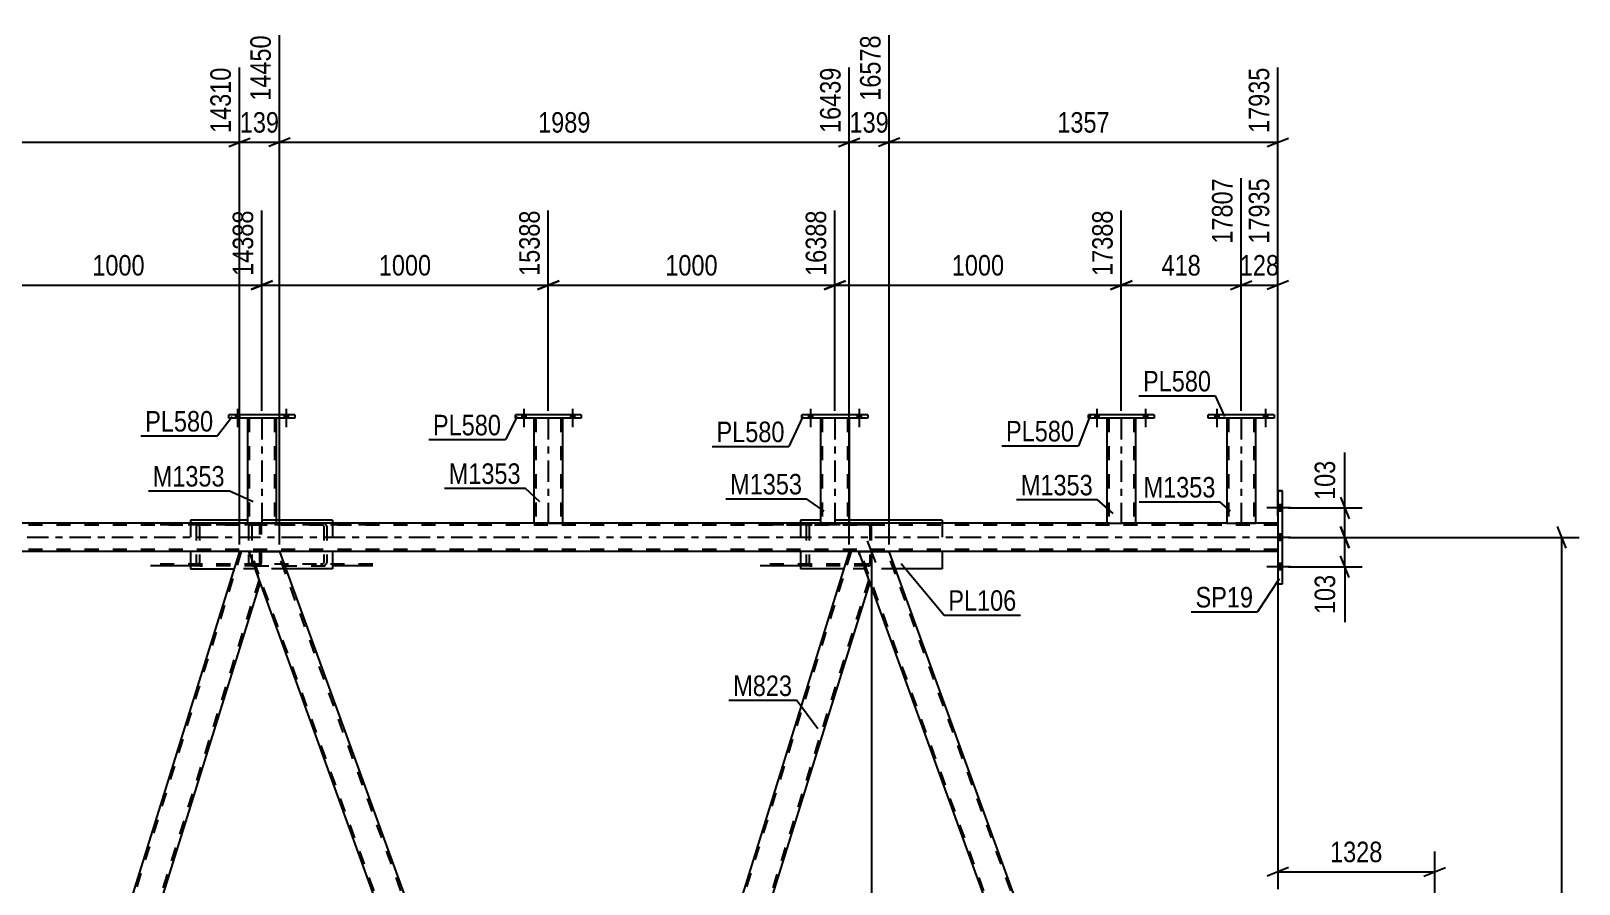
# Model space of a CAD drawing. Header units: millimetres. Extents: x -834 to 355, y -855 to -14.
# Drawn here: x -264 to -47.9, y -717.7 to -598.6 of the extents above; entities that cross this region are included whole.
import ezdxf

# ---------------------------------------------------------------- set-up
doc = ezdxf.new("R2010")
doc.units = ezdxf.units.MM
doc.linetypes.add('DXK_LINE_DOT2', pattern=[3.9198, 1.9599, -1.9599])
doc.linetypes.add('DXK_LINE_DOT3', pattern=[5.9187, 2.979, -0.9799, 0.9799, -0.9799])
doc.styles.add('Arial Narrow', font='ARIALN.TTF', dxfattribs={"height": 0.2})

# ---------------------------------------------------------------- blocks, each defined once
blk = doc.blocks.new('Bolt-570384938-6828 - 6664')
at = {"linetype": 'Continuous'}
for points in [[(-194.94, -652.13), (-195.5, -652.13), (-195.5, -652.61), (-194.94, -652.61)], [(-194.94, -652.13), (-195.5, -652.13), (-195.5, -652.61), (-194.94, -652.61)], [(-188.14, -652.13), (-188.7, -652.13), (-188.7, -652.61), (-188.14, -652.61)], [(-188.14, -652.13), (-188.7, -652.13), (-188.7, -652.61), (-188.14, -652.61)]]:
    blk.add_hatch(color=1, dxfattribs=at).paths.add_polyline_path(points)
at = {"color": 1, "linetype": 'Continuous'}
for p, q in [((-195.5, -652.13), (-195.5, -652.61)), ((-195.5, -652.13), (-195.5, -652.61)), ((-195.22, -651.33), (-195.22, -653.85)), ((-195.22, -651.33), (-195.22, -653.85)), ((-194.94, -652.13), (-194.94, -652.61)), ((-194.94, -652.13), (-194.94, -652.61)), ((-188.7, -652.13), (-188.7, -652.61)), ((-188.7, -652.13), (-188.7, -652.61)), ((-188.42, -651.33), (-188.42, -653.85)), ((-188.42, -651.33), (-188.42, -653.85)), ((-188.14, -652.13), (-188.14, -652.61)), ((-188.14, -652.13), (-188.14, -652.61))]:
    blk.add_line(p, q, dxfattribs=at)
blk = doc.blocks.new('Part-570384938-6678 - 6664')
at = {"color": 2, "linetype": 'Continuous'}
for p, q in [((-241.77, -666.85), (-241.77, -667.25)), ((-233.82, -666.85), (-241.77, -666.85)), ((-221.95, -666.85), (-229.82, -666.85)), ((-221.95, -666.85), (-221.95, -667.25)), ((-241.77, -671.25), (-241.77, -673.65)), ((-221.95, -671.25), (-221.95, -673.65)), ((-241.77, -673.65), (-235.69, -673.65)), ((-221.95, -673.65), (-228.49, -673.65))]:
    blk.add_line(p, q, dxfattribs=at)
at = {"color": 7, "linetype": 'DXK_LINE_DOT2'}
for p, q in [((-241.77, -667.25), (-241.77, -671.25)), ((-229.82, -666.85), (-233.82, -666.85)), ((-221.95, -667.25), (-221.95, -671.25)), ((-228.49, -673.65), (-235.69, -673.65))]:
    blk.add_line(p, q, dxfattribs=at)
blk = doc.blocks.new('Bolt-570384938-6679 - 6664')
at = {"linetype": 'Continuous'}
for points in [[(-89.32, -665.59), (-89.32, -664.71), (-89.96, -664.71), (-89.96, -665.59)], [(-89.32, -665.59), (-89.32, -664.71), (-89.96, -664.71), (-89.96, -665.59)], [(-89.32, -665.59), (-89.32, -664.71), (-89.96, -664.71), (-89.96, -665.59)], [(-89.32, -669.69), (-89.32, -668.81), (-89.96, -668.81), (-89.96, -669.69)], [(-89.32, -669.69), (-89.32, -668.81), (-89.96, -668.81), (-89.96, -669.69)], [(-89.32, -673.79), (-89.32, -672.91), (-89.96, -672.91), (-89.96, -673.79)], [(-89.32, -673.79), (-89.32, -672.91), (-89.96, -672.91), (-89.96, -673.79)], [(-89.32, -673.79), (-89.32, -672.91), (-89.96, -672.91), (-89.96, -673.79)]]:
    blk.add_hatch(color=1, dxfattribs=at).paths.add_polyline_path(points)
at = {"color": 1, "linetype": 'Continuous'}
for p, q in [((-88.16, -665.15), (-91.48, -665.15)), ((-88.16, -665.15), (-91.48, -665.15)), ((-88.16, -665.15), (-91.48, -665.15)), ((-89.32, -664.71), (-89.96, -664.71)), ((-89.32, -664.71), (-89.96, -664.71)), ((-89.32, -664.71), (-89.96, -664.71)), ((-89.32, -665.59), (-89.96, -665.59)), ((-89.32, -665.59), (-89.96, -665.59)), ((-89.32, -665.59), (-89.96, -665.59)), ((-88.16, -669.25), (-91.48, -669.25)), ((-88.16, -669.25), (-91.48, -669.25)), ((-89.32, -668.81), (-89.96, -668.81)), ((-89.32, -668.81), (-89.96, -668.81)), ((-89.32, -669.69), (-89.96, -669.69)), ((-89.32, -669.69), (-89.96, -669.69)), ((-88.16, -673.35), (-91.48, -673.35)), ((-88.16, -673.35), (-91.48, -673.35)), ((-88.16, -673.35), (-91.48, -673.35)), ((-89.32, -672.91), (-89.96, -672.91)), ((-89.32, -672.91), (-89.96, -672.91)), ((-89.32, -672.91), (-89.96, -672.91)), ((-89.32, -673.79), (-89.96, -673.79)), ((-89.32, -673.79), (-89.96, -673.79)), ((-89.32, -673.79), (-89.96, -673.79))]:
    blk.add_line(p, q, dxfattribs=at)
blk = doc.blocks.new('Part-570384938-6712 - 6664')
at = {"color": 7, "linetype": 'DXK_LINE_DOT2'}
for p, q in [((-89.96, -667.57), (-769.74, -667.57)), ((-89.96, -667.25), (-753.82, -667.25)), ((-229.82, -667.25), (-233.82, -667.25)), ((-189.82, -667.25), (-193.82, -667.25)), ((-149.82, -667.25), (-153.82, -667.25)), ((-109.82, -667.25), (-113.82, -667.25)), ((-93.09, -667.25), (-97.09, -667.25)), ((-89.96, -667.25), (-89.96, -671.25)), ((-89.96, -670.93), (-769.74, -670.93)), ((-89.96, -671.25), (-660.61, -671.25)), ((-229.36, -671.25), (-234.94, -671.25)), ((-144.23, -671.25), (-149.81, -671.25))]:
    blk.add_line(p, q, dxfattribs=at)
at = {"color": 2, "linetype": 'Continuous'}
for p, q in [((-233.82, -667.25), (-269.82, -667.25)), ((-193.82, -667.25), (-229.82, -667.25)), ((-153.82, -667.25), (-189.82, -667.25)), ((-113.82, -667.25), (-149.82, -667.25)), ((-97.09, -667.25), (-109.82, -667.25)), ((-89.96, -667.25), (-93.09, -667.25)), ((-234.94, -671.25), (-314.5, -671.25)), ((-149.81, -671.25), (-229.36, -671.25)), ((-89.96, -671.25), (-144.23, -671.25))]:
    blk.add_line(p, q, dxfattribs=at)
at = {"color": 7, "linetype": 'DXK_LINE_DOT3'}
blk.add_line((-89.96, -669.25), (-769.74, -669.25), dxfattribs=at)
blk = doc.blocks.new('Bolt-570384938-6869 - 6664')
at = {"linetype": 'Continuous'}
for points in [[(-114.94, -652.13), (-115.5, -652.13), (-115.5, -652.61), (-114.94, -652.61)], [(-114.94, -652.13), (-115.5, -652.13), (-115.5, -652.61), (-114.94, -652.61)], [(-108.14, -652.13), (-108.7, -652.13), (-108.7, -652.61), (-108.14, -652.61)], [(-108.14, -652.13), (-108.7, -652.13), (-108.7, -652.61), (-108.14, -652.61)]]:
    blk.add_hatch(color=1, dxfattribs=at).paths.add_polyline_path(points)
at = {"color": 1, "linetype": 'Continuous'}
for p, q in [((-115.5, -652.13), (-115.5, -652.61)), ((-115.5, -652.13), (-115.5, -652.61)), ((-115.22, -651.33), (-115.22, -653.85)), ((-115.22, -651.33), (-115.22, -653.85)), ((-114.94, -652.13), (-114.94, -652.61)), ((-114.94, -652.13), (-114.94, -652.61)), ((-108.7, -652.13), (-108.7, -652.61)), ((-108.7, -652.13), (-108.7, -652.61)), ((-108.42, -651.33), (-108.42, -653.85)), ((-108.42, -651.33), (-108.42, -653.85)), ((-108.14, -652.13), (-108.14, -652.61)), ((-108.14, -652.13), (-108.14, -652.61))]:
    blk.add_line(p, q, dxfattribs=at)
blk = doc.blocks.new('Part-570384938-6753 - 6664')
at = {"color": 2, "linetype": 'Continuous'}
for p, q in [((-89.96, -662.75), (-89.32, -662.75)), ((-89.96, -662.75), (-89.96, -675.75)), ((-89.32, -675.75), (-89.32, -662.75)), ((-89.96, -675.75), (-89.32, -675.75))]:
    blk.add_line(p, q, dxfattribs=at)
at = {"color": 7, "linetype": 'DXK_LINE_DOT2'}
for p, q in [((-89.32, -662.75), (-89.96, -662.75)), ((-89.96, -675.75), (-89.32, -675.75))]:
    blk.add_line(p, q, dxfattribs=at)
blk = doc.blocks.new('Bolt-570384938-6827 - 6664')
at = {"linetype": 'Continuous'}
for points in [[(-154.94, -652.13), (-155.5, -652.13), (-155.5, -652.61), (-154.94, -652.61)], [(-154.94, -652.13), (-155.5, -652.13), (-155.5, -652.61), (-154.94, -652.61)], [(-148.14, -652.13), (-148.7, -652.13), (-148.7, -652.61), (-148.14, -652.61)], [(-148.14, -652.13), (-148.7, -652.13), (-148.7, -652.61), (-148.14, -652.61)]]:
    blk.add_hatch(color=1, dxfattribs=at).paths.add_polyline_path(points)
at = {"color": 1, "linetype": 'Continuous'}
for p, q in [((-155.5, -652.13), (-155.5, -652.61)), ((-155.5, -652.13), (-155.5, -652.61)), ((-155.22, -651.33), (-155.22, -653.85)), ((-155.22, -651.33), (-155.22, -653.85)), ((-154.94, -652.13), (-154.94, -652.61)), ((-154.94, -652.13), (-154.94, -652.61)), ((-148.7, -652.13), (-148.7, -652.61)), ((-148.7, -652.13), (-148.7, -652.61)), ((-148.42, -651.33), (-148.42, -653.85)), ((-148.42, -651.33), (-148.42, -653.85)), ((-148.14, -652.13), (-148.14, -652.61)), ((-148.14, -652.13), (-148.14, -652.61))]:
    blk.add_line(p, q, dxfattribs=at)
blk = doc.blocks.new('Part-570384938-6849 - 6664')
at = {"color": 2, "linetype": 'Continuous'}
for p, q in [((-113.82, -652.61), (-113.82, -667.25)), ((-109.82, -652.61), (-109.82, -667.25)), ((-113.82, -667.25), (-109.82, -667.25))]:
    blk.add_line(p, q, dxfattribs=at)
at = {"color": 7, "linetype": 'DXK_LINE_DOT2'}
for p, q in [((-109.82, -652.61), (-113.82, -652.61)), ((-113.82, -652.61), (-113.78, -652.61)), ((-113.58, -652.61), (-113.58, -667.25)), ((-110.06, -652.61), (-110.06, -667.25)), ((-110.08, -667.25), (-110.12, -667.25)), ((-110.12, -667.25), (-110.08, -667.25)), ((-110.08, -667.25), (-110.06, -667.25)), ((-110.06, -667.25), (-110.08, -667.25))]:
    blk.add_line(p, q, dxfattribs=at)
at = {"color": 7, "linetype": 'DXK_LINE_DOT3'}
blk.add_line((-111.82, -652.61), (-111.82, -667.25), dxfattribs=at)
blk = doc.blocks.new('Part-570384938-6802 - 6664')
at = {"color": 2, "linetype": 'Continuous'}
for p, q in [((-187.22, -652.13), (-196.42, -652.13)), ((-196.42, -652.61), (-196.42, -652.13)), ((-187.22, -652.61), (-196.42, -652.61)), ((-187.22, -652.13), (-187.22, -652.61))]:
    blk.add_line(p, q, dxfattribs=at)
blk = doc.blocks.new('Part-570384938-6855 - 6664')
at = {"color": 2, "linetype": 'Continuous'}
for p, q in [((-107.22, -652.13), (-116.42, -652.13)), ((-116.42, -652.61), (-116.42, -652.13)), ((-107.22, -652.61), (-116.42, -652.61)), ((-107.22, -652.13), (-107.22, -652.61))]:
    blk.add_line(p, q, dxfattribs=at)
blk = doc.blocks.new('Part-570384938-6933 - 6664')
at = {"color": 2, "linetype": 'Continuous'}
for p, q in [((-153.82, -652.61), (-153.82, -667.25)), ((-149.82, -652.61), (-149.82, -667.25)), ((-153.82, -667.25), (-149.82, -667.25))]:
    blk.add_line(p, q, dxfattribs=at)
at = {"color": 7, "linetype": 'DXK_LINE_DOT2'}
for p, q in [((-149.82, -652.61), (-153.82, -652.61)), ((-153.82, -652.61), (-153.78, -652.61)), ((-153.58, -652.61), (-153.58, -667.25)), ((-150.06, -652.61), (-150.06, -667.25)), ((-150.08, -667.25), (-150.12, -667.25)), ((-150.12, -667.25), (-150.08, -667.25)), ((-150.08, -667.25), (-150.06, -667.25)), ((-150.06, -667.25), (-150.08, -667.25))]:
    blk.add_line(p, q, dxfattribs=at)
at = {"color": 7, "linetype": 'DXK_LINE_DOT3'}
blk.add_line((-151.82, -652.61), (-151.82, -667.25), dxfattribs=at)
blk = doc.blocks.new('Part-570384938-6983 - 6664')
at = {"color": 7, "linetype": 'DXK_LINE_DOT2'}
for p, q in [((-233.6, -667.55), (-233.67, -667.73)), ((-233.67, -667.73), (-233.67, -672.77)), ((-233.23, -667.73), (-233.2, -667.64)), ((-233.23, -667.73), (-233.23, -672.77)), ((-232.79, -667.25), (-233.13, -667.29)), ((-232.96, -667.51), (-232.79, -667.49)), ((-216.34, -667.25), (-232.79, -667.25)), ((-216.34, -667.49), (-232.79, -667.49)), ((-223.29, -667.29), (-223.62, -667.25)), ((-223.62, -667.49), (-223.45, -667.51)), ((-223.22, -667.64), (-223.18, -667.73)), ((-223.18, -667.73), (-223.18, -672.77)), ((-222.75, -667.73), (-222.81, -667.55)), ((-222.75, -667.73), (-222.75, -672.77)), ((-233.67, -672.77), (-233.6, -672.96)), ((-233.2, -672.86), (-233.23, -672.77)), ((-233.13, -673.22), (-232.86, -673.25)), ((-232.83, -673.01), (-232.96, -672.99)), ((-232.86, -673.25), (-232.79, -673.25)), ((-232.79, -673.01), (-232.83, -673.01)), ((-216.34, -673.01), (-232.79, -673.01)), ((-232.79, -673.25), (-221.95, -673.25)), ((-223.45, -672.99), (-223.62, -673.01)), ((-223.62, -673.25), (-223.29, -673.22)), ((-223.18, -672.77), (-223.22, -672.86)), ((-222.81, -672.96), (-222.75, -672.77))]:
    blk.add_line(p, q, dxfattribs=at)
at = {"color": 2, "linetype": 'Continuous'}
blk.add_line((-216.34, -673.25), (-221.95, -673.25), dxfattribs=at)
at = {"color": 7, "linetype": 'DXK_LINE_DOT2'}
for centre, radius, start, end in [((-232.99, -668.09), 0.817, 99.5182, 138.0638), ((-232.89, -667.91), 0.409, 99.5182, 138.0638), ((-223.52, -667.91), 0.409, 41.9363, 80.4819), ((-223.42, -668.09), 0.817, 41.9363, 80.4819), ((-232.99, -672.41), 0.817, 221.9363, 260.4819), ((-232.89, -672.59), 0.409, 221.9363, 260.4819), ((-223.52, -672.59), 0.409, 279.5182, 318.0638), ((-223.42, -672.41), 0.817, 279.5182, 318.0638)]:
    blk.add_arc(centre, radius, start, end, dxfattribs=at)
blk = doc.blocks.new('Part-570384938-6986 - 6664')
at = {"color": 7, "linetype": 'DXK_LINE_DOT2'}
for p, q in [((-147.16, -667.25), (-162.24, -667.25)), ((-147.16, -667.49), (-162.24, -667.49)), ((-155.78, -667.6), (-155.83, -667.73)), ((-155.83, -667.73), (-155.83, -672.77)), ((-155.76, -667.55), (-155.78, -667.6)), ((-155.39, -667.73), (-155.36, -667.64)), ((-155.39, -667.73), (-155.39, -672.77)), ((-154.96, -667.25), (-155.29, -667.29)), ((-155.12, -667.51), (-154.96, -667.49)), ((-148.53, -667.49), (-148.53, -667.25)), ((-146.99, -667.29), (-147.16, -667.25)), ((-147.16, -667.49), (-147.08, -667.51)), ((-147.08, -667.51), (-147, -667.56)), ((-147, -667.56), (-146.96, -667.64)), ((-146.85, -667.39), (-146.99, -667.29)), ((-146.96, -667.64), (-146.94, -667.73)), ((-146.94, -667.73), (-146.94, -672.77)), ((-146.76, -667.55), (-146.85, -667.39)), ((-146.72, -667.73), (-146.76, -667.55)), ((-146.72, -667.73), (-146.72, -672.77)), ((-147.16, -673.01), (-162.24, -673.01)), ((-147.16, -673.25), (-156.63, -673.25)), ((-155.83, -672.77), (-155.76, -672.96)), ((-155.36, -672.86), (-155.39, -672.77)), ((-155.29, -673.22), (-154.96, -673.25)), ((-154.96, -673.01), (-155.12, -672.99)), ((-148.53, -673.25), (-148.53, -673.01)), ((-147.08, -672.99), (-147.16, -673.01)), ((-147.16, -673.25), (-146.99, -673.22)), ((-147, -672.94), (-147.08, -672.99)), ((-146.96, -672.86), (-147, -672.94)), ((-146.99, -673.22), (-146.85, -673.11)), ((-146.94, -672.77), (-146.96, -672.86)), ((-146.85, -673.11), (-146.76, -672.96)), ((-146.76, -672.96), (-146.72, -672.77))]:
    blk.add_line(p, q, dxfattribs=at)
at = {"color": 2, "linetype": 'Continuous'}
blk.add_line((-156.63, -673.25), (-162.24, -673.25), dxfattribs=at)
at = {"color": 7, "linetype": 'DXK_LINE_DOT2'}
for centre, radius, start, end in [((-155.16, -668.09), 0.817, 99.5182, 138.0638), ((-155.06, -667.91), 0.409, 99.5182, 138.0638), ((-155.16, -672.41), 0.817, 221.9363, 260.4819), ((-155.06, -672.59), 0.409, 221.9363, 260.4819)]:
    blk.add_arc(centre, radius, start, end, dxfattribs=at)
blk = doc.blocks.new('Part-570384938-7031 - 6664')
at = {"color": 2, "linetype": 'Continuous'}
for p, q in [((-193.82, -652.61), (-193.82, -667.25)), ((-189.82, -652.61), (-189.82, -667.25)), ((-193.82, -667.25), (-189.82, -667.25))]:
    blk.add_line(p, q, dxfattribs=at)
at = {"color": 7, "linetype": 'DXK_LINE_DOT2'}
for p, q in [((-189.82, -652.61), (-193.82, -652.61)), ((-193.82, -652.61), (-193.78, -652.61)), ((-193.58, -652.61), (-193.58, -667.25)), ((-190.06, -652.61), (-190.06, -667.25)), ((-190.08, -667.25), (-190.12, -667.25)), ((-190.12, -667.25), (-190.08, -667.25)), ((-190.08, -667.25), (-190.06, -667.25)), ((-190.06, -667.25), (-190.08, -667.25))]:
    blk.add_line(p, q, dxfattribs=at)
at = {"color": 7, "linetype": 'DXK_LINE_DOT3'}
blk.add_line((-191.82, -652.61), (-191.82, -667.25), dxfattribs=at)
blk = doc.blocks.new('Part-570384938-7312 - 6664')
at = {"color": 2, "linetype": 'Continuous'}
for p, q in [((-90.49, -652.13), (-99.69, -652.13)), ((-99.69, -652.61), (-99.69, -652.13)), ((-90.49, -652.61), (-99.69, -652.61)), ((-90.49, -652.13), (-90.49, -652.61))]:
    blk.add_line(p, q, dxfattribs=at)
blk = doc.blocks.new('Part-570384938-7037 - 6664')
at = {"color": 2, "linetype": 'Continuous'}
for p, q in [((-147.22, -652.13), (-156.42, -652.13)), ((-156.42, -652.61), (-156.42, -652.13)), ((-147.22, -652.61), (-156.42, -652.61)), ((-147.22, -652.13), (-147.22, -652.61))]:
    blk.add_line(p, q, dxfattribs=at)
blk = doc.blocks.new('Part-570384938-7275 - 6664')
at = {"color": 7, "linetype": 'DXK_LINE_DOT2'}
for p, q in [((-232.29, -667.25), (-247.38, -667.25)), ((-232.29, -667.49), (-247.38, -667.49)), ((-240.9, -667.55), (-240.97, -667.73)), ((-240.97, -667.73), (-240.97, -672.77)), ((-240.53, -667.73), (-240.5, -667.64)), ((-240.53, -667.73), (-240.53, -672.77)), ((-240.09, -667.25), (-240.43, -667.29)), ((-240.26, -667.51), (-240.09, -667.49)), ((-233.67, -667.49), (-233.67, -667.25)), ((-232.13, -667.29), (-232.29, -667.25)), ((-232.29, -667.49), (-232.21, -667.51)), ((-232.21, -667.51), (-232.14, -667.56)), ((-232.14, -667.56), (-232.09, -667.64)), ((-231.98, -667.39), (-232.13, -667.29)), ((-232.09, -667.64), (-232.08, -667.73)), ((-232.08, -672.77), (-232.08, -667.73)), ((-231.89, -667.55), (-231.98, -667.39)), ((-231.86, -667.73), (-231.89, -667.55)), ((-231.86, -672.77), (-231.86, -667.73)), ((-232.29, -673.01), (-247.38, -673.01)), ((-232.29, -673.25), (-241.77, -673.25)), ((-240.97, -672.77), (-240.9, -672.96)), ((-240.5, -672.86), (-240.53, -672.77)), ((-240.43, -673.22), (-240.09, -673.25)), ((-240.09, -673.01), (-240.26, -672.99)), ((-233.67, -673.25), (-233.67, -673.01)), ((-232.21, -672.99), (-232.29, -673.01)), ((-232.29, -673.25), (-232.13, -673.22)), ((-232.14, -672.94), (-232.21, -672.99)), ((-232.09, -672.86), (-232.14, -672.94)), ((-232.13, -673.22), (-231.98, -673.11)), ((-232.08, -672.77), (-232.09, -672.86)), ((-231.98, -673.11), (-231.89, -672.96)), ((-231.89, -672.96), (-231.86, -672.77))]:
    blk.add_line(p, q, dxfattribs=at)
at = {"color": 2, "linetype": 'Continuous'}
blk.add_line((-241.77, -673.25), (-247.38, -673.25), dxfattribs=at)
at = {"color": 7, "linetype": 'DXK_LINE_DOT2'}
for centre, radius, start, end in [((-240.29, -668.09), 0.817, 99.5182, 138.0638), ((-240.19, -667.91), 0.409, 99.5182, 138.0638), ((-240.29, -672.41), 0.817, 221.9363, 260.4819), ((-240.19, -672.59), 0.409, 221.9363, 260.4819)]:
    blk.add_arc(centre, radius, start, end, dxfattribs=at)
blk = doc.blocks.new('Part-570384938-7158 - 6664')
at = {"color": 2, "linetype": 'Continuous'}
for p, q in [((-156.63, -666.85), (-156.63, -667.25)), ((-153.82, -666.85), (-156.63, -666.85)), ((-136.81, -666.85), (-149.82, -666.85)), ((-136.81, -666.85), (-136.81, -667.25)), ((-156.63, -671.25), (-156.63, -673.65)), ((-136.81, -671.25), (-136.81, -673.65)), ((-150.55, -673.65), (-156.63, -673.65)), ((-136.81, -673.65), (-143.36, -673.65))]:
    blk.add_line(p, q, dxfattribs=at)
at = {"color": 7, "linetype": 'DXK_LINE_DOT2'}
for p, q in [((-156.63, -667.25), (-156.63, -671.25)), ((-149.82, -666.85), (-153.82, -666.85)), ((-136.81, -667.25), (-136.81, -671.25)), ((-143.36, -673.65), (-150.55, -673.65))]:
    blk.add_line(p, q, dxfattribs=at)
blk = doc.blocks.new('Part-570384938-7244 - 6664')
at = {"color": 2, "linetype": 'Continuous'}
for p, q in [((-148.49, -671.25), (-144.23, -671.25)), ((-100.19, -792.25), (-144.23, -671.25)), ((-104.45, -792.25), (-146.94, -675.5))]:
    blk.add_line(p, q, dxfattribs=at)
at = {"color": 7, "linetype": 'DXK_LINE_DOT2'}
for p, q in [((-146.94, -675.5), (-148.49, -671.25)), ((-104.19, -792.25), (-148.23, -671.25)), ((-100.45, -792.25), (-144.49, -671.25)), ((-104.45, -792.25), (-100.19, -792.25))]:
    blk.add_line(p, q, dxfattribs=at)
blk = doc.blocks.new('Part-570384938-7250 - 6664')
at = {"color": 2, "linetype": 'Continuous'}
for p, q in [((-233.62, -671.25), (-229.36, -671.25)), ((-229.36, -671.25), (-186.51, -789)), ((-189.58, -792.25), (-232.07, -675.5))]:
    blk.add_line(p, q, dxfattribs=at)
at = {"color": 7, "linetype": 'DXK_LINE_DOT2'}
for p, q in [((-232.07, -675.5), (-233.62, -671.25)), ((-189.33, -792.25), (-233.37, -671.25)), ((-185.58, -792.25), (-229.62, -671.25)), ((-185.32, -792.25), (-186.51, -789)), ((-189.58, -792.25), (-185.32, -792.25))]:
    blk.add_line(p, q, dxfattribs=at)
blk = doc.blocks.new('Part-570384938-7268 - 6664')
at = {"color": 2, "linetype": 'Continuous'}
for p, q in [((-149.81, -671.25), (-186.51, -789)), ((-148.49, -671.25), (-149.81, -671.25)), ((-148.49, -671.25), (-147.21, -674.76)), ((-146.94, -675.5), (-183.33, -792.25)), ((-146.94, -675.5), (-147.21, -674.76)), ((-185.32, -792.25), (-186.51, -789))]:
    blk.add_line(p, q, dxfattribs=at)
at = {"color": 7, "linetype": 'DXK_LINE_DOT2'}
for p, q in [((-149.55, -671.25), (-186.37, -789.37)), ((-147.08, -675.13), (-183.58, -792.25)), ((-146.94, -675.5), (-147.11, -675.04)), ((-183.33, -792.25), (-185.32, -792.25))]:
    blk.add_line(p, q, dxfattribs=at)
blk = doc.blocks.new('Part-570384938-7273 - 6664')
at = {"color": 2, "linetype": 'Continuous'}
for p, q in [((-234.94, -671.25), (-271.64, -789)), ((-233.62, -671.25), (-234.94, -671.25)), ((-233.62, -671.25), (-232.35, -674.76)), ((-232.07, -675.5), (-268.46, -792.25)), ((-232.07, -675.5), (-232.35, -674.76)), ((-270.46, -792.25), (-271.64, -789))]:
    blk.add_line(p, q, dxfattribs=at)
at = {"color": 7, "linetype": 'DXK_LINE_DOT2'}
for p, q in [((-234.69, -671.25), (-271.51, -789.37)), ((-232.21, -675.13), (-268.72, -792.25)), ((-232.07, -675.5), (-232.24, -675.04)), ((-268.46, -792.25), (-270.46, -792.25))]:
    blk.add_line(p, q, dxfattribs=at)
blk = doc.blocks.new('Part-570384938-7307 - 6664')
at = {"color": 2, "linetype": 'Continuous'}
for p, q in [((-97.09, -652.61), (-97.09, -667.25)), ((-93.09, -652.61), (-93.09, -667.25)), ((-97.09, -667.25), (-93.09, -667.25))]:
    blk.add_line(p, q, dxfattribs=at)
at = {"color": 7, "linetype": 'DXK_LINE_DOT2'}
for p, q in [((-93.09, -652.61), (-97.09, -652.61)), ((-97.09, -652.61), (-97.05, -652.61)), ((-96.85, -652.61), (-96.85, -667.25)), ((-93.33, -652.61), (-93.33, -667.25)), ((-93.38, -667.25), (-93.34, -667.25)), ((-93.34, -667.25), (-93.38, -667.25)), ((-93.33, -667.25), (-93.34, -667.25)), ((-93.34, -667.25), (-93.33, -667.25))]:
    blk.add_line(p, q, dxfattribs=at)
at = {"color": 7, "linetype": 'DXK_LINE_DOT3'}
blk.add_line((-95.09, -652.61), (-95.09, -667.25), dxfattribs=at)
blk = doc.blocks.new('Bolt-570384938-7313 - 6664')
at = {"linetype": 'Continuous'}
for points in [[(-98.21, -652.13), (-98.77, -652.13), (-98.77, -652.61), (-98.21, -652.61)], [(-98.21, -652.13), (-98.77, -652.13), (-98.77, -652.61), (-98.21, -652.61)], [(-91.41, -652.13), (-91.97, -652.13), (-91.97, -652.61), (-91.41, -652.61)], [(-91.41, -652.13), (-91.97, -652.13), (-91.97, -652.61), (-91.41, -652.61)]]:
    blk.add_hatch(color=1, dxfattribs=at).paths.add_polyline_path(points)
at = {"color": 1, "linetype": 'Continuous'}
for p, q in [((-98.77, -652.13), (-98.77, -652.61)), ((-98.77, -652.13), (-98.77, -652.61)), ((-98.49, -651.33), (-98.49, -653.85)), ((-98.49, -651.33), (-98.49, -653.85)), ((-98.21, -652.13), (-98.21, -652.61)), ((-98.21, -652.13), (-98.21, -652.61)), ((-91.97, -652.13), (-91.97, -652.61)), ((-91.97, -652.13), (-91.97, -652.61)), ((-91.69, -651.33), (-91.69, -653.85)), ((-91.69, -651.33), (-91.69, -653.85)), ((-91.41, -652.13), (-91.41, -652.61)), ((-91.41, -652.13), (-91.41, -652.61))]:
    blk.add_line(p, q, dxfattribs=at)
blk = doc.blocks.new('Part-570384938-7320 - 6664')
at = {"color": 2, "linetype": 'Continuous'}
for p, q in [((-233.82, -652.61), (-233.82, -667.25)), ((-229.82, -652.61), (-229.82, -667.25)), ((-233.82, -667.25), (-229.82, -667.25))]:
    blk.add_line(p, q, dxfattribs=at)
at = {"color": 7, "linetype": 'DXK_LINE_DOT2'}
for p, q in [((-229.82, -652.61), (-233.82, -652.61)), ((-233.82, -652.61), (-233.78, -652.61)), ((-233.58, -652.61), (-233.58, -667.25)), ((-230.06, -652.61), (-230.06, -667.25)), ((-230.08, -667.25), (-230.12, -667.25)), ((-230.12, -667.25), (-230.08, -667.25)), ((-230.08, -667.25), (-230.06, -667.25)), ((-230.06, -667.25), (-230.08, -667.25))]:
    blk.add_line(p, q, dxfattribs=at)
at = {"color": 7, "linetype": 'DXK_LINE_DOT3'}
blk.add_line((-231.82, -652.61), (-231.82, -667.25), dxfattribs=at)
blk = doc.blocks.new('Part-570384938-7325 - 6664')
at = {"color": 2, "linetype": 'Continuous'}
for p, q in [((-227.22, -652.13), (-236.42, -652.13)), ((-236.42, -652.61), (-236.42, -652.13)), ((-227.22, -652.61), (-236.42, -652.61)), ((-227.22, -652.13), (-227.22, -652.61))]:
    blk.add_line(p, q, dxfattribs=at)
blk = doc.blocks.new('Bolt-570384938-7328 - 6664')
at = {"linetype": 'Continuous'}
for points in [[(-234.94, -652.13), (-235.5, -652.13), (-235.5, -652.61), (-234.94, -652.61)], [(-234.94, -652.13), (-235.5, -652.13), (-235.5, -652.61), (-234.94, -652.61)], [(-228.14, -652.13), (-228.7, -652.13), (-228.7, -652.61), (-228.14, -652.61)], [(-228.14, -652.13), (-228.7, -652.13), (-228.7, -652.61), (-228.14, -652.61)]]:
    blk.add_hatch(color=1, dxfattribs=at).paths.add_polyline_path(points)
at = {"color": 1, "linetype": 'Continuous'}
for p, q in [((-235.5, -652.13), (-235.5, -652.61)), ((-235.5, -652.13), (-235.5, -652.61)), ((-235.22, -651.33), (-235.22, -653.85)), ((-235.22, -651.33), (-235.22, -653.85)), ((-234.94, -652.13), (-234.94, -652.61)), ((-234.94, -652.13), (-234.94, -652.61)), ((-228.7, -652.13), (-228.7, -652.61)), ((-228.7, -652.13), (-228.7, -652.61)), ((-228.42, -651.33), (-228.42, -653.85)), ((-228.42, -651.33), (-228.42, -653.85)), ((-228.14, -652.13), (-228.14, -652.61)), ((-228.14, -652.13), (-228.14, -652.61))]:
    blk.add_line(p, q, dxfattribs=at)
blk = doc.blocks.new('StraightDimension-570384938-55824 - 6664')
at = {"color": 7, "linetype": 'Continuous'}
for p, q in [((-229.36, -670.25), (-229.36, -599.16)), ((-234.94, -670.25), (-234.94, -603.66)), ((-236.44, -614.7), (-233.44, -613.5)), ((-227.86, -613.5), (-230.86, -614.7)), ((-234.94, -614.1), (-229.36, -614.1))]:
    blk.add_line(p, q, dxfattribs=at)
at = {"color": 0}
blk.add_wipeout([(-228.81, -613.35), (-228.81, -609.15), (-235.49, -609.15), (-235.49, -613.35)], dxfattribs=at)
at = {"color": 0, "linetype": 'Continuous'}
blk.add_wipeout([(-229.96, -598.56), (-234.16, -598.56), (-234.16, -608.9), (-229.96, -608.9)], dxfattribs=at)
at = {"color": 3, "linetype": 'Continuous', "style": 'Arial Narrow'}
blk.add_text('14450', height=2.863, rotation=90.0002, dxfattribs=at).set_placement((-230.56, -608.3))
at = {"color": 3, "style": 'Arial Narrow'}
blk.add_text('139', height=2.863, dxfattribs=at).set_placement((-234.89, -612.75))
blk = doc.blocks.new('StraightDimension-570384938-52052 - 6664')
at = {"color": 7, "linetype": 'Continuous'}
for p, q in [((-231.82, -651.61), (-231.82, -623.61)), ((-191.82, -651.61), (-191.82, -623.61)), ((-230.32, -633.45), (-233.32, -634.65)), ((-231.82, -634.05), (-191.82, -634.05)), ((-193.32, -634.65), (-190.32, -633.45))]:
    blk.add_line(p, q, dxfattribs=at)
at = {"color": 0, "linetype": 'Continuous'}
blk.add_wipeout([(-192.42, -623.01), (-196.62, -623.01), (-196.62, -633.35), (-192.42, -633.35)], dxfattribs=at)
at = {"color": 0}
blk.add_wipeout([(-207.56, -633.3), (-207.56, -629.1), (-216.08, -629.1), (-216.08, -633.3)], dxfattribs=at)
at = {"color": 3, "linetype": 'Continuous', "style": 'Arial Narrow'}
blk.add_text('15388', height=2.863, rotation=90.0002, dxfattribs=at).set_placement((-193.02, -632.75))
at = {"color": 3, "style": 'Arial Narrow'}
blk.add_text('1000', height=2.863, dxfattribs=at).set_placement((-215.48, -632.7))
blk = doc.blocks.new('StraightDimension-570384938-52053 - 6664')
at = {"color": 7, "linetype": 'Continuous'}
for p, q in [((-271.82, -651.61), (-271.82, -623.61)), ((-231.82, -651.61), (-231.82, -623.61)), ((-270.32, -633.45), (-273.32, -634.65)), ((-271.82, -634.05), (-231.82, -634.05)), ((-233.32, -634.65), (-230.32, -633.45))]:
    blk.add_line(p, q, dxfattribs=at)
at = {"color": 0, "linetype": 'Continuous'}
blk.add_wipeout([(-232.42, -623.01), (-236.62, -623.01), (-236.62, -633.35), (-232.42, -633.35)], dxfattribs=at)
at = {"color": 0}
blk.add_wipeout([(-247.56, -633.3), (-247.56, -629.1), (-256.08, -629.1), (-256.08, -633.3)], dxfattribs=at)
at = {"color": 3, "linetype": 'Continuous', "style": 'Arial Narrow'}
blk.add_text('14388', height=2.863, rotation=90.0002, dxfattribs=at).set_placement((-233.02, -632.75))
at = {"color": 3, "style": 'Arial Narrow'}
blk.add_text('1000', height=2.863, dxfattribs=at).set_placement((-255.48, -632.7))
blk = doc.blocks.new('StraightDimension-570384938-55825 - 6664')
at = {"color": 7, "linetype": 'Continuous'}
for p, q in [((-314.5, -670.25), (-314.5, -599.16)), ((-234.94, -670.25), (-234.94, -603.66)), ((-313, -613.5), (-316, -614.7)), ((-236.44, -614.7), (-233.44, -613.5)), ((-314.5, -614.1), (-234.94, -614.1))]:
    blk.add_line(p, q, dxfattribs=at)
at = {"color": 0, "linetype": 'Continuous'}
blk.add_wipeout([(-235.54, -603.06), (-239.74, -603.06), (-239.74, -613.4), (-235.54, -613.4)], dxfattribs=at)
at = {"color": 0}
blk.add_wipeout([(-270.46, -613.35), (-270.46, -609.15), (-278.98, -609.15), (-278.98, -613.35)], dxfattribs=at)
at = {"color": 3, "linetype": 'Continuous', "style": 'Arial Narrow'}
blk.add_text('14310', height=2.863, rotation=90.0002, dxfattribs=at).set_placement((-236.14, -612.8))
at = {"color": 3, "style": 'Arial Narrow'}
blk.add_text('1989', height=2.863, dxfattribs=at).set_placement((-278.38, -612.75))
blk = doc.blocks.new('StraightDimension-570384938-55822 - 6664')
at = {"color": 7, "linetype": 'Continuous'}
for p, q in [((-144.23, -670.25), (-144.23, -599.16)), ((-149.81, -670.25), (-149.81, -603.66)), ((-151.31, -614.7), (-148.31, -613.5)), ((-142.73, -613.5), (-145.73, -614.7)), ((-149.81, -614.1), (-144.23, -614.1))]:
    blk.add_line(p, q, dxfattribs=at)
at = {"color": 0}
blk.add_wipeout([(-143.68, -613.35), (-143.68, -609.15), (-150.36, -609.15), (-150.36, -613.35)], dxfattribs=at)
at = {"color": 0, "linetype": 'Continuous'}
blk.add_wipeout([(-144.83, -598.56), (-149.03, -598.56), (-149.03, -608.9), (-144.83, -608.9)], dxfattribs=at)
at = {"color": 3, "linetype": 'Continuous', "style": 'Arial Narrow'}
blk.add_text('16578', height=2.863, rotation=90.0002, dxfattribs=at).set_placement((-145.43, -608.3))
at = {"color": 3, "style": 'Arial Narrow'}
blk.add_text('139', height=2.863, dxfattribs=at).set_placement((-149.76, -612.75))
blk = doc.blocks.new('StraightDimension-570384938-7606 - 6664')
at = {"color": 7, "linetype": 'Continuous'}
for p, q in [((-49.71, -670.75), (-50.91, -667.75)), ((-88.32, -669.25), (-47.91, -669.25)), ((-50.31, -795.25), (-50.31, -669.25)), ((-66.26, -795.25), (-47.91, -795.25)), ((-50.91, -793.75), (-49.71, -796.75))]:
    blk.add_line(p, q, dxfattribs=at)
at = {"color": 0}
blk.add_wipeout([(-51.06, -728), (-55.26, -728), (-55.26, -736.51), (-51.06, -736.51)], dxfattribs=at)
at = {"color": 3, "style": 'Arial Narrow'}
blk.add_text('3150', height=2.863, rotation=90.0002, dxfattribs=at).set_placement((-51.66, -735.91))
blk = doc.blocks.new('StraightDimension-570384938-8072 - 6664')
at = {"color": 7, "linetype": 'Continuous'}
for p, q in [((-89.96, -672.25), (-89.96, -718.35)), ((-68.06, -791.25), (-68.06, -713.1)), ((-88.46, -715.35), (-91.46, -716.55)), ((-69.56, -716.55), (-66.56, -715.35)), ((-89.96, -715.95), (-68.06, -715.95))]:
    blk.add_line(p, q, dxfattribs=at)
at = {"color": 0}
blk.add_wipeout([(-74.76, -715.2), (-74.76, -711), (-83.27, -711), (-83.27, -715.2)], dxfattribs=at)
at = {"color": 3, "style": 'Arial Narrow'}
blk.add_text('1328', height=2.863, dxfattribs=at).set_placement((-82.67, -714.6))
blk = doc.blocks.new('StraightDimension-570384938-8349 - 6664')
at = {"color": 7, "linetype": 'Continuous'}
for p, q in [((-81.21, -667.75), (-80.01, -670.75)), ((-88.53, -669.25), (-78.21, -669.25)), ((-80.61, -673.35), (-80.61, -669.25)), ((-80.01, -674.85), (-81.21, -671.85)), ((-88.53, -673.35), (-78.21, -673.35))]:
    blk.add_line(p, q, dxfattribs=at)
at = {"color": 0}
blk.add_wipeout([(-81.36, -673.88), (-85.56, -673.88), (-85.56, -680.56), (-81.36, -680.56)], dxfattribs=at)
at = {"color": 7, "linetype": 'Continuous'}
blk.add_line((-80.61, -673.35), (-80.61, -681.09), dxfattribs=at)
blk.add_line((-80.61, -673.35), (-80.61, -681.09), dxfattribs=at)
at = {"color": 3, "style": 'Arial Narrow'}
blk.add_text('103', height=2.863, rotation=90.0002, dxfattribs=at).set_placement((-81.96, -679.96))
blk = doc.blocks.new('StraightDimension-570384938-8359 - 6664')
at = {"color": 7, "linetype": 'Continuous'}
for p, q in [((-88.53, -665.15), (-78.21, -665.15)), ((-81.21, -663.65), (-80.01, -666.65)), ((-80.61, -669.25), (-80.61, -665.15)), ((-80.01, -670.75), (-81.21, -667.75)), ((-88.53, -669.25), (-78.21, -669.25))]:
    blk.add_line(p, q, dxfattribs=at)
at = {"color": 0}
blk.add_wipeout([(-81.36, -657.94), (-85.56, -657.94), (-85.56, -664.63), (-81.36, -664.63)], dxfattribs=at)
at = {"color": 7, "linetype": 'Continuous'}
blk.add_line((-80.61, -665.15), (-80.61, -657.42), dxfattribs=at)
blk.add_line((-80.61, -665.15), (-80.61, -657.42), dxfattribs=at)
at = {"color": 3, "style": 'Arial Narrow'}
blk.add_text('103', height=2.863, rotation=90.0002, dxfattribs=at).set_placement((-81.96, -664.03))
blk = doc.blocks.new('StraightDimension-570384938-47991 - 6664')
at = {"color": 7, "linetype": 'Continuous'}
for p, q in [((-146.07, -672.75), (-147.27, -669.75)), ((-143.75, -671.25), (-149.52, -671.25)), ((-146.67, -792.25), (-146.67, -671.25)), ((-147.27, -790.75), (-146.07, -793.75)), ((-135.93, -792.25), (-149.52, -792.25))]:
    blk.add_line(p, q, dxfattribs=at)
at = {"color": 0}
blk.add_wipeout([(-147.42, -727.5), (-151.62, -727.5), (-151.62, -736.01), (-147.42, -736.01)], dxfattribs=at)
at = {"color": 3, "style": 'Arial Narrow'}
blk.add_text('3025', height=2.863, rotation=90.0002, dxfattribs=at).set_placement((-148.02, -735.41))
blk = doc.blocks.new('StraightDimension-570384938-52048 - 6664')
at = {"color": 7, "linetype": 'Continuous'}
for p, q in [((-95.09, -651.61), (-95.09, -619.11)), ((-89.96, -666.25), (-89.96, -619.11)), ((-96.59, -634.65), (-93.59, -633.45)), ((-95.09, -634.05), (-89.96, -634.05)), ((-88.46, -633.45), (-91.46, -634.65))]:
    blk.add_line(p, q, dxfattribs=at)
at = {"color": 0}
blk.add_wipeout([(-89.18, -633.3), (-89.18, -629.1), (-95.87, -629.1), (-95.87, -633.3)], dxfattribs=at)
at = {"color": 0, "linetype": 'Continuous'}
blk.add_wipeout([(-90.56, -618.51), (-94.76, -618.51), (-94.76, -628.85), (-90.56, -628.85)], dxfattribs=at)
at = {"color": 3, "linetype": 'Continuous', "style": 'Arial Narrow'}
blk.add_text('17935', height=2.863, rotation=90.0002, dxfattribs=at).set_placement((-91.16, -628.25))
at = {"color": 3, "style": 'Arial Narrow'}
blk.add_text('128', height=2.863, dxfattribs=at).set_placement((-95.27, -632.7))
blk = doc.blocks.new('StraightDimension-570384938-52049 - 6664')
at = {"color": 7, "linetype": 'Continuous'}
for p, q in [((-95.09, -651.61), (-95.09, -619.11)), ((-111.82, -651.61), (-111.82, -623.61)), ((-110.32, -633.45), (-113.32, -634.65)), ((-111.82, -634.05), (-95.09, -634.05)), ((-96.59, -634.65), (-93.59, -633.45))]:
    blk.add_line(p, q, dxfattribs=at)
at = {"color": 0}
blk.add_wipeout([(-100.11, -633.3), (-100.11, -629.1), (-106.8, -629.1), (-106.8, -633.3)], dxfattribs=at)
at = {"color": 0, "linetype": 'Continuous'}
blk.add_wipeout([(-95.69, -618.51), (-99.89, -618.51), (-99.89, -628.85), (-95.69, -628.85)], dxfattribs=at)
at = {"color": 3, "linetype": 'Continuous', "style": 'Arial Narrow'}
blk.add_text('17807', height=2.863, rotation=90.0002, dxfattribs=at).set_placement((-96.29, -628.25))
at = {"color": 3, "style": 'Arial Narrow'}
blk.add_text('418', height=2.863, dxfattribs=at).set_placement((-106.2, -632.7))
blk = doc.blocks.new('StraightDimension-570384938-52050 - 6664')
at = {"color": 7, "linetype": 'Continuous'}
for p, q in [((-151.82, -651.61), (-151.82, -623.61)), ((-111.82, -651.61), (-111.82, -623.61)), ((-150.32, -633.45), (-153.32, -634.65)), ((-151.82, -634.05), (-111.82, -634.05)), ((-113.32, -634.65), (-110.32, -633.45))]:
    blk.add_line(p, q, dxfattribs=at)
at = {"color": 0, "linetype": 'Continuous'}
blk.add_wipeout([(-112.42, -623.01), (-116.62, -623.01), (-116.62, -633.35), (-112.42, -633.35)], dxfattribs=at)
at = {"color": 0}
blk.add_wipeout([(-127.56, -633.3), (-127.56, -629.1), (-136.08, -629.1), (-136.08, -633.3)], dxfattribs=at)
at = {"color": 3, "linetype": 'Continuous', "style": 'Arial Narrow'}
blk.add_text('17388', height=2.863, rotation=90.0002, dxfattribs=at).set_placement((-113.02, -632.75))
at = {"color": 3, "style": 'Arial Narrow'}
blk.add_text('1000', height=2.863, dxfattribs=at).set_placement((-135.48, -632.7))
blk = doc.blocks.new('StraightDimension-570384938-52051 - 6664')
at = {"color": 7, "linetype": 'Continuous'}
for p, q in [((-191.82, -651.61), (-191.82, -623.61)), ((-151.82, -651.61), (-151.82, -623.61)), ((-190.32, -633.45), (-193.32, -634.65)), ((-191.82, -634.05), (-151.82, -634.05)), ((-153.32, -634.65), (-150.32, -633.45))]:
    blk.add_line(p, q, dxfattribs=at)
at = {"color": 0, "linetype": 'Continuous'}
blk.add_wipeout([(-152.42, -623.01), (-156.62, -623.01), (-156.62, -633.35), (-152.42, -633.35)], dxfattribs=at)
at = {"color": 0}
blk.add_wipeout([(-167.56, -633.3), (-167.56, -629.1), (-176.08, -629.1), (-176.08, -633.3)], dxfattribs=at)
at = {"color": 3, "linetype": 'Continuous', "style": 'Arial Narrow'}
blk.add_text('16388', height=2.863, rotation=90.0002, dxfattribs=at).set_placement((-153.02, -632.75))
at = {"color": 3, "style": 'Arial Narrow'}
blk.add_text('1000', height=2.863, dxfattribs=at).set_placement((-175.48, -632.7))
blk = doc.blocks.new('StraightDimension-570384938-55821 - 6664')
at = {"color": 7, "linetype": 'Continuous'}
for p, q in [((-144.23, -670.25), (-144.23, -599.16)), ((-89.96, -666.25), (-89.96, -603.66)), ((-142.73, -613.5), (-145.73, -614.7)), ((-91.46, -614.7), (-88.46, -613.5)), ((-144.23, -614.1), (-89.96, -614.1))]:
    blk.add_line(p, q, dxfattribs=at)
at = {"color": 0, "linetype": 'Continuous'}
blk.add_wipeout([(-90.56, -603.06), (-94.76, -603.06), (-94.76, -613.4), (-90.56, -613.4)], dxfattribs=at)
at = {"color": 0}
blk.add_wipeout([(-112.84, -613.35), (-112.84, -609.15), (-121.35, -609.15), (-121.35, -613.35)], dxfattribs=at)
at = {"color": 3, "linetype": 'Continuous', "style": 'Arial Narrow'}
blk.add_text('17935', height=2.863, rotation=90.0002, dxfattribs=at).set_placement((-91.16, -612.8))
at = {"color": 3, "style": 'Arial Narrow'}
blk.add_text('1357', height=2.863, dxfattribs=at).set_placement((-120.75, -612.75))
blk = doc.blocks.new('StraightDimension-570384938-55823 - 6664')
at = {"color": 7, "linetype": 'Continuous'}
for p, q in [((-229.36, -670.25), (-229.36, -599.16)), ((-149.81, -670.25), (-149.81, -603.66)), ((-227.86, -613.5), (-230.86, -614.7)), ((-151.31, -614.7), (-148.31, -613.5)), ((-229.36, -614.1), (-149.81, -614.1))]:
    blk.add_line(p, q, dxfattribs=at)
at = {"color": 0, "linetype": 'Continuous'}
blk.add_wipeout([(-150.41, -603.06), (-154.61, -603.06), (-154.61, -613.4), (-150.41, -613.4)], dxfattribs=at)
at = {"color": 0}
blk.add_wipeout([(-185.33, -613.35), (-185.33, -609.15), (-193.84, -609.15), (-193.84, -613.35)], dxfattribs=at)
at = {"color": 3, "linetype": 'Continuous', "style": 'Arial Narrow'}
blk.add_text('16439', height=2.863, rotation=90.0002, dxfattribs=at).set_placement((-151.01, -612.8))
at = {"color": 3, "style": 'Arial Narrow'}
blk.add_text('1989', height=2.863, dxfattribs=at).set_placement((-193.24, -612.75))
blk = doc.blocks.new('Mark-570384938-6749 - 6664')
at = {"color": 0}
blk.add_wipeout([(-93.41, -679.04), (-93.41, -676.04), (-101.45, -676.04), (-101.45, -679.04)], dxfattribs=at)
blk.add_wipeout([(-93.41, -679.04), (-93.41, -676.04), (-101.45, -676.04), (-101.45, -679.04)], dxfattribs=at)
at = {"color": 30, "linetype": 'Continuous'}
for p in [(-89.79, -675.06), (-102.05, -679.64)]:
    blk.add_line(p, (-92.81, -679.64), dxfattribs=at)
at = {"color": 3, "style": 'Arial Narrow'}
blk.add_text('SP19', height=2.863, dxfattribs=at).set_placement((-101.45, -679.04))
blk = doc.blocks.new('Mark-570384938-6798 - 6664')
at = {"color": 0}
blk.add_wipeout([(-198.41, -655.01), (-198.41, -652.01), (-207.92, -652.01), (-207.92, -655.01)], dxfattribs=at)
blk.add_wipeout([(-198.41, -655.01), (-198.41, -652.01), (-207.92, -652.01), (-207.92, -655.01)], dxfattribs=at)
at = {"color": 30, "linetype": 'Continuous'}
for p in [(-196.16, -652.38), (-208.52, -655.61)]:
    blk.add_line(p, (-197.81, -655.61), dxfattribs=at)
at = {"color": 3, "style": 'Arial Narrow'}
blk.add_text('PL580', height=2.863, dxfattribs=at).set_placement((-207.92, -655.01))
blk = doc.blocks.new('Mark-570384938-6845 - 6664')
at = {"color": 0}
blk.add_wipeout([(-115.79, -663.39), (-115.79, -660.39), (-125.84, -660.39), (-125.84, -663.39)], dxfattribs=at)
blk.add_wipeout([(-115.79, -663.39), (-115.79, -660.39), (-125.84, -660.39), (-125.84, -663.39)], dxfattribs=at)
at = {"color": 30, "linetype": 'Continuous'}
for p in [(-126.44, -663.99), (-112.95, -665.93)]:
    blk.add_line(p, (-115.19, -663.99), dxfattribs=at)
at = {"color": 3, "style": 'Arial Narrow'}
blk.add_text('M1353', height=2.863, dxfattribs=at).set_placement((-125.84, -663.39))
blk = doc.blocks.new('Mark-570384938-6851 - 6664')
at = {"color": 0}
blk.add_wipeout([(-118.4, -655.86), (-118.4, -652.86), (-127.91, -652.86), (-127.91, -655.86)], dxfattribs=at)
blk.add_wipeout([(-118.4, -655.86), (-118.4, -652.86), (-127.91, -652.86), (-127.91, -655.86)], dxfattribs=at)
at = {"color": 30, "linetype": 'Continuous'}
for p in [(-116.17, -652.24), (-128.51, -656.46)]:
    blk.add_line(p, (-117.8, -656.46), dxfattribs=at)
at = {"color": 3, "style": 'Arial Narrow'}
blk.add_text('PL580', height=2.863, dxfattribs=at).set_placement((-127.91, -655.86))
blk = doc.blocks.new('Mark-570384938-6929 - 6664')
at = {"color": 0}
blk.add_wipeout([(-156.38, -663.26), (-156.38, -660.26), (-166.43, -660.26), (-166.43, -663.26)], dxfattribs=at)
blk.add_wipeout([(-156.38, -663.26), (-156.38, -660.26), (-166.43, -660.26), (-166.43, -663.26)], dxfattribs=at)
at = {"color": 30, "linetype": 'Continuous'}
for p in [(-167.03, -663.86), (-153.29, -665.6)]:
    blk.add_line(p, (-155.78, -663.86), dxfattribs=at)
at = {"color": 3, "style": 'Arial Narrow'}
blk.add_text('M1353', height=2.863, dxfattribs=at).set_placement((-166.43, -663.26))
blk = doc.blocks.new('Mark-570384938-7027 - 6664')
at = {"color": 0}
blk.add_wipeout([(-195.67, -661.79), (-195.67, -658.79), (-205.72, -658.79), (-205.72, -661.79)], dxfattribs=at)
blk.add_wipeout([(-195.67, -661.79), (-195.67, -658.79), (-205.72, -658.79), (-205.72, -661.79)], dxfattribs=at)
at = {"color": 30, "linetype": 'Continuous'}
for p in [(-206.32, -662.39), (-193.01, -664.31)]:
    blk.add_line(p, (-195.07, -662.39), dxfattribs=at)
at = {"color": 3, "style": 'Arial Narrow'}
blk.add_text('M1353', height=2.863, dxfattribs=at).set_placement((-205.72, -661.79))
blk = doc.blocks.new('Mark-570384938-7033 - 6664')
at = {"color": 0}
blk.add_wipeout([(-158.83, -655.96), (-158.83, -652.96), (-168.33, -652.96), (-168.33, -655.96)], dxfattribs=at)
blk.add_wipeout([(-158.83, -655.96), (-158.83, -652.96), (-168.33, -652.96), (-168.33, -655.96)], dxfattribs=at)
at = {"color": 30, "linetype": 'Continuous'}
for p in [(-156.26, -652.37), (-168.93, -656.56)]:
    blk.add_line(p, (-158.23, -656.56), dxfattribs=at)
at = {"color": 3, "style": 'Arial Narrow'}
blk.add_text('PL580', height=2.863, dxfattribs=at).set_placement((-168.33, -655.96))
blk = doc.blocks.new('Mark-570384938-7154 - 6664')
at = {"color": 0}
blk.add_wipeout([(-126.47, -679.5), (-126.47, -676.5), (-135.97, -676.5), (-135.97, -679.5)], dxfattribs=at)
blk.add_wipeout([(-126.47, -679.5), (-126.47, -676.5), (-135.97, -676.5), (-135.97, -679.5)], dxfattribs=at)
at = {"color": 30, "linetype": 'Continuous'}
for p, q in [((-142.55, -672.9), (-136.57, -680.1)), ((-136.57, -680.1), (-125.87, -680.1))]:
    blk.add_line(p, q, dxfattribs=at)
at = {"color": 3, "style": 'Arial Narrow'}
blk.add_text('PL106', height=2.863, dxfattribs=at).set_placement((-135.97, -679.5))
blk = doc.blocks.new('Mark-570384938-7264 - 6664')
at = {"color": 0}
blk.add_wipeout([(-157.78, -691.4), (-157.78, -688.4), (-166, -688.4), (-166, -691.4)], dxfattribs=at)
blk.add_wipeout([(-157.78, -691.4), (-157.78, -688.4), (-166, -688.4), (-166, -691.4)], dxfattribs=at)
at = {"color": 30, "linetype": 'Continuous'}
for p in [(-166.6, -692), (-154.17, -695.99)]:
    blk.add_line(p, (-157.18, -692), dxfattribs=at)
at = {"color": 3, "style": 'Arial Narrow'}
blk.add_text('M823', height=2.863, dxfattribs=at).set_placement((-166, -691.4))
blk = doc.blocks.new('Mark-570384938-7303 - 6664')
at = {"color": 0}
blk.add_wipeout([(-98.65, -663.69), (-98.65, -660.69), (-108.71, -660.69), (-108.71, -663.69)], dxfattribs=at)
blk.add_wipeout([(-98.65, -663.69), (-98.65, -660.69), (-108.71, -660.69), (-108.71, -663.69)], dxfattribs=at)
at = {"color": 30, "linetype": 'Continuous'}
for p in [(-109.31, -664.29), (-96.55, -665.6)]:
    blk.add_line(p, (-98.05, -664.29), dxfattribs=at)
at = {"color": 3, "style": 'Arial Narrow'}
blk.add_text('M1353', height=2.863, dxfattribs=at).set_placement((-108.71, -663.69))
blk = doc.blocks.new('Mark-570384938-7308 - 6664')
at = {"color": 0}
blk.add_wipeout([(-99.28, -648.88), (-99.28, -645.88), (-108.78, -645.88), (-108.78, -648.88)], dxfattribs=at)
blk.add_wipeout([(-99.28, -648.88), (-99.28, -645.88), (-108.78, -645.88), (-108.78, -648.88)], dxfattribs=at)
at = {"color": 30, "linetype": 'Continuous'}
for p in [(-109.38, -649.48), (-97.38, -652.37)]:
    blk.add_line(p, (-98.68, -649.48), dxfattribs=at)
at = {"color": 3, "style": 'Arial Narrow'}
blk.add_text('PL580', height=2.863, dxfattribs=at).set_placement((-108.78, -648.88))
blk = doc.blocks.new('Mark-570384938-7316 - 6664')
at = {"color": 0}
blk.add_wipeout([(-237, -662.16), (-237, -659.16), (-247.05, -659.16), (-247.05, -662.16)], dxfattribs=at)
blk.add_wipeout([(-237, -662.16), (-237, -659.16), (-247.05, -659.16), (-247.05, -662.16)], dxfattribs=at)
at = {"color": 30, "linetype": 'Continuous'}
for p in [(-247.65, -662.76), (-233.01, -664.31)]:
    blk.add_line(p, (-236.4, -662.76), dxfattribs=at)
at = {"color": 3, "style": 'Arial Narrow'}
blk.add_text('M1353', height=2.863, dxfattribs=at).set_placement((-247.05, -662.16))
blk = doc.blocks.new('Mark-570384938-7321 - 6664')
at = {"color": 0}
blk.add_wipeout([(-238.6, -654.48), (-238.6, -651.48), (-248.1, -651.48), (-248.1, -654.48)], dxfattribs=at)
blk.add_wipeout([(-238.6, -654.48), (-238.6, -651.48), (-248.1, -651.48), (-248.1, -654.48)], dxfattribs=at)
at = {"color": 30, "linetype": 'Continuous'}
for p in [(-235.94, -652.42), (-248.7, -655.08)]:
    blk.add_line(p, (-238, -655.08), dxfattribs=at)
at = {"color": 3, "style": 'Arial Narrow'}
blk.add_text('PL580', height=2.863, dxfattribs=at).set_placement((-248.1, -654.48))

msp = doc.modelspace()

# ---------------------------------------------------------------- block references
for name in ['Part-570384938-7325 - 6664', 'Bolt-570384938-7328 - 6664', 'Part-570384938-7320 - 6664', 'Part-570384938-6802 - 6664', 'Bolt-570384938-6828 - 6664', 'Part-570384938-7031 - 6664', 'Part-570384938-7037 - 6664', 'Bolt-570384938-6827 - 6664', 'Part-570384938-6933 - 6664', 'Part-570384938-6855 - 6664', 'Bolt-570384938-6869 - 6664', 'Part-570384938-6849 - 6664', 'Part-570384938-7312 - 6664', 'Bolt-570384938-7313 - 6664', 'Part-570384938-7307 - 6664', 'Part-570384938-6753 - 6664', 'Bolt-570384938-6679 - 6664', 'Part-570384938-6712 - 6664', 'Part-570384938-7275 - 6664', 'Part-570384938-6678 - 6664', 'Part-570384938-6983 - 6664', 'Part-570384938-6986 - 6664', 'Part-570384938-7158 - 6664', 'Part-570384938-7273 - 6664', 'Part-570384938-7250 - 6664', 'Part-570384938-7268 - 6664', 'Part-570384938-7244 - 6664']:
    msp.add_blockref(name, (0, 0))

# ---------------------------------------------------------------- next in the draw order: block references
for name in ['StraightDimension-570384938-55824 - 6664', 'StraightDimension-570384938-55822 - 6664', 'StraightDimension-570384938-7606 - 6664', 'Mark-570384938-7264 - 6664']:
    msp.add_blockref(name, (0, 0))

# ---------------------------------------------------------------- next in the draw order: block references
for name in ['StraightDimension-570384938-52052 - 6664', 'StraightDimension-570384938-47991 - 6664', 'StraightDimension-570384938-8072 - 6664']:
    msp.add_blockref(name, (0, 0))

# ---------------------------------------------------------------- next in the draw order: block references
for name in ['StraightDimension-570384938-52053 - 6664', 'StraightDimension-570384938-8349 - 6664', 'Mark-570384938-7154 - 6664', 'Mark-570384938-6749 - 6664']:
    msp.add_blockref(name, (0, 0))

# ---------------------------------------------------------------- next in the draw order: block references
for name in ['StraightDimension-570384938-55825 - 6664', 'StraightDimension-570384938-8359 - 6664']:
    msp.add_blockref(name, (0, 0))

# ---------------------------------------------------------------- next in the draw order: block references
for name in ['StraightDimension-570384938-52048 - 6664', 'Mark-570384938-7321 - 6664', 'Mark-570384938-7316 - 6664']:
    msp.add_blockref(name, (0, 0))

# ---------------------------------------------------------------- next in the draw order: block references
msp.add_blockref('StraightDimension-570384938-52049 - 6664', (0, 0))

# ---------------------------------------------------------------- next in the draw order: block references
msp.add_blockref('StraightDimension-570384938-52050 - 6664', (0, 0))

# ---------------------------------------------------------------- next in the draw order: block references
for name in ['StraightDimension-570384938-55821 - 6664', 'StraightDimension-570384938-52051 - 6664']:
    msp.add_blockref(name, (0, 0))

# ---------------------------------------------------------------- next in the draw order: block references
for name in ['StraightDimension-570384938-55823 - 6664', 'Mark-570384938-7308 - 6664', 'Mark-570384938-6851 - 6664', 'Mark-570384938-6845 - 6664', 'Mark-570384938-7303 - 6664']:
    msp.add_blockref(name, (0, 0))

# ---------------------------------------------------------------- next in the draw order: block references
for name in ['Mark-570384938-6798 - 6664', 'Mark-570384938-7033 - 6664', 'Mark-570384938-7027 - 6664', 'Mark-570384938-6929 - 6664']:
    msp.add_blockref(name, (0, 0))

doc.saveas('drawing.dxf')
